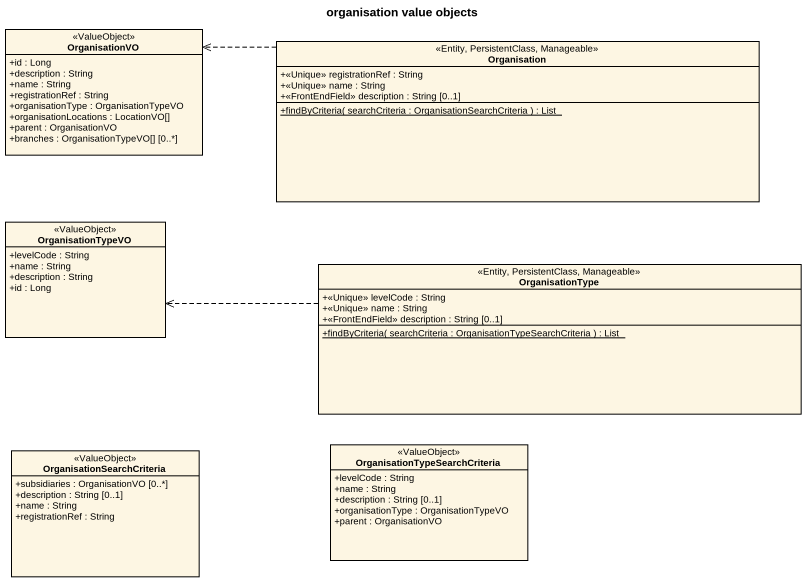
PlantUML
@startuml
title organisation value objects
hide circle
hide empty members
skinparam classAttributeIconSize 0
class OrganisationVO <<ValueObject>> {
  +id : Long
  +description : String
  +name : String
  +registrationRef : String
  +organisationType : OrganisationTypeVO
  +organisationLocations : LocationVO[]
  +parent : OrganisationVO
  +branches : OrganisationTypeVO[] [0..*]
}
class Organisation <<Entity, PersistentClass, Manageable>> {
  +<<Unique>> registrationRef : String
  +<<Unique>> name : String
  +<<FrontEndField>> description : String [0..1]
  {static} +findByCriteria( searchCriteria : OrganisationSearchCriteria ) : List
}
class OrganisationTypeVO <<ValueObject>> {
  +levelCode : String
  +name : String
  +description : String
  +id : Long
}
class OrganisationType <<Entity, PersistentClass, Manageable>> {
  +<<Unique>> levelCode : String
  +<<Unique>> name : String
  +<<FrontEndField>> description : String [0..1]
  {static} +findByCriteria( searchCriteria : OrganisationTypeSearchCriteria ) : List
}
class OrganisationSearchCriteria <<ValueObject>> {
  +subsidiaries : OrganisationVO [0..*]
  +description : String [0..1]
  +name : String
  +registrationRef : String
}
class "OrganisationTypeSearchCriteria" as OrganisationTypeSearchCriter <<ValueObject>> {
  +levelCode : String
  +name : String
  +description : String [0..1]
  +organisationType : OrganisationTypeVO
  +parent : OrganisationVO
}
Organisation .left.> OrganisationVO
OrganisationType .left.> OrganisationTypeVO
@enduml
